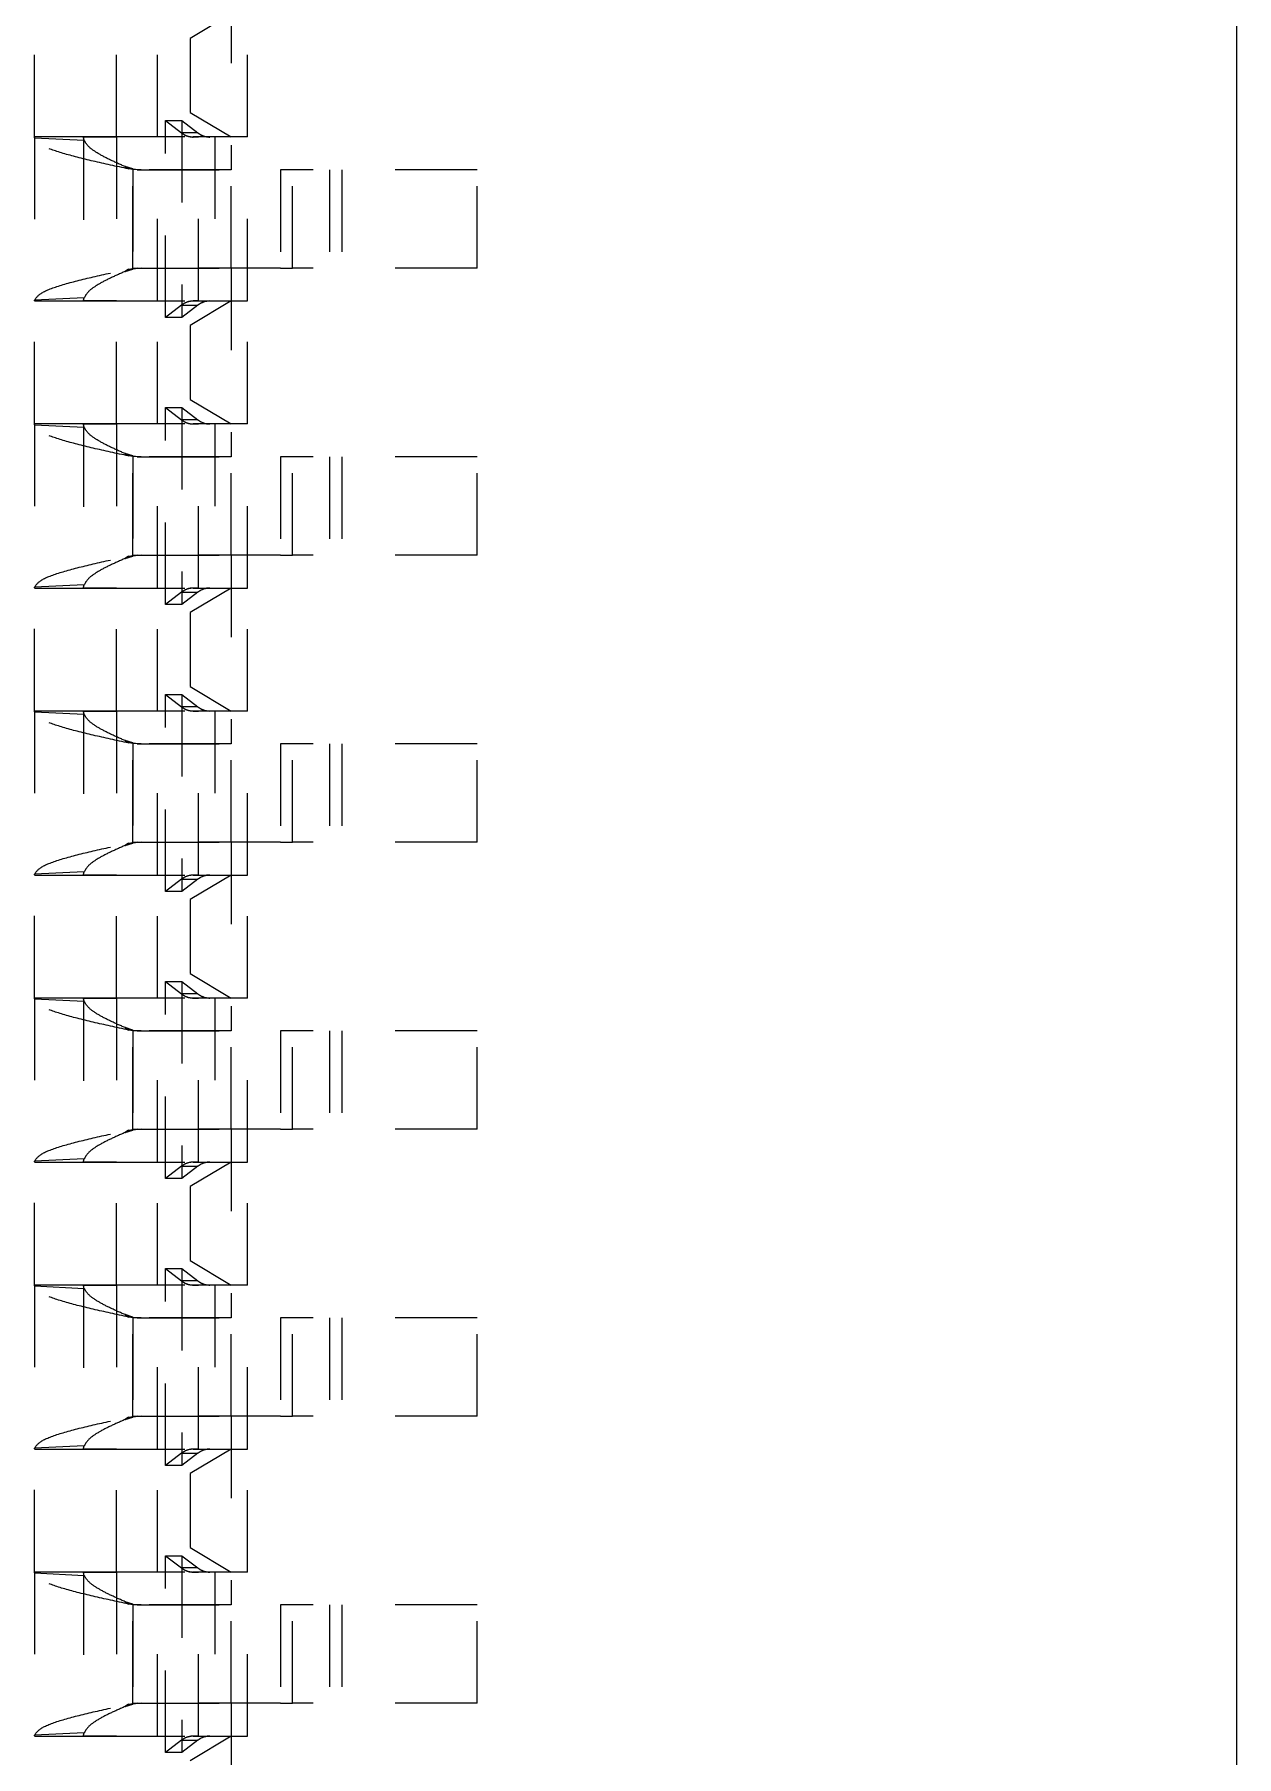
# Model space of a CAD drawing. Header units: millimetres. Extents: x 35 to 332, y 141 to 455.
# Drawn here: x 156.39 to 163.72, y 230.81 to 241.31 of the extents above; entities that cross this region are included whole.
import ezdxf

# ---------------------------------------------------------------- set-up
doc = ezdxf.new("R2010")
doc.units = ezdxf.units.MM
doc.linetypes.add('HIDDEN', pattern=[0.2, 0.1, -0.1])

# ---------------------------------------------------------------- blocks, each defined once
blk = doc.blocks.new('DFSADVS')
at = {"color": 0, "linetype": 'Continuous', "lineweight": 18}
blk.add_line((712.6954, -195.6033), (725.7954, -195.6033), dxfattribs=at)
at = {"color": 0, "linetype": 'HIDDEN', "lineweight": 18}
for p, q in [((720.3554, -196.5293), (720.2354, -196.5293)), ((720.2354, -196.5293), (720.2354, -196.7543)), ((720.3554, -196.5293), (720.3554, -196.7543)), ((720.5854, -196.5293), (720.5854, -196.7543)), ((720.7054, -196.5293), (720.5854, -196.5293)), ((720.7054, -196.5293), (720.7054, -196.7543)), ((720.9354, -196.5293), (720.9354, -196.7543)), ((721.0554, -196.5293), (720.9354, -196.5293)), ((721.0554, -196.5293), (721.0554, -196.7543)), ((721.4054, -196.5293), (721.2854, -196.5293)), ((721.2854, -196.5293), (721.2854, -196.7543)), ((721.4054, -196.5293), (721.4054, -196.7543)), ((721.6354, -196.5293), (721.6354, -196.7543)), ((721.7554, -196.5293), (721.6354, -196.5293)), ((721.7554, -196.5293), (721.7554, -196.7543)), ((722.1054, -196.5293), (721.9854, -196.5293)), ((721.9854, -196.5293), (721.9854, -196.7543)), ((722.1054, -196.5293), (722.1054, -196.7543)), ((720.2354, -196.6943), (720.3554, -196.6943)), ((720.5854, -196.6943), (720.7054, -196.6943)), ((720.9354, -196.6943), (721.0554, -196.6943)), ((721.2854, -196.6943), (721.4054, -196.6943)), ((721.6354, -196.6943), (721.7554, -196.6943)), ((721.9854, -196.6943), (722.1054, -196.6943)), ((720.2354, -196.7092), (720.3554, -196.7092)), ((720.5854, -196.7092), (720.7054, -196.7092)), ((720.9354, -196.7092), (721.0554, -196.7092)), ((721.2854, -196.7092), (721.4054, -196.7092)), ((721.6354, -196.7092), (721.7554, -196.7092)), ((721.9854, -196.7092), (722.1054, -196.7092)), ((720.3554, -196.7543), (720.2354, -196.7543)), ((720.2354, -196.7543), (720.2354, -196.7692)), ((720.2354, -196.7692), (720.3554, -196.7692)), ((720.2354, -196.944), (720.2354, -196.7692)), ((720.3554, -196.7692), (720.3554, -196.7543)), ((720.3554, -196.7692), (720.3554, -196.944)), ((720.7054, -196.7543), (720.5854, -196.7543)), ((720.5854, -196.7543), (720.5854, -196.7692)), ((720.5854, -196.7692), (720.7054, -196.7692)), ((720.5854, -196.944), (720.5854, -196.7692)), ((720.7054, -196.7692), (720.7054, -196.7543)), ((720.7054, -196.7692), (720.7054, -196.944)), ((721.0554, -196.7543), (720.9354, -196.7543)), ((720.9354, -196.7543), (720.9354, -196.7692)), ((720.9354, -196.7692), (721.0554, -196.7692)), ((720.9354, -196.944), (720.9354, -196.7692)), ((721.0554, -196.7692), (721.0554, -196.7543)), ((721.0554, -196.7692), (721.0554, -196.944)), ((721.4054, -196.7543), (721.2854, -196.7543)), ((721.2854, -196.7543), (721.2854, -196.7692)), ((721.2854, -196.7692), (721.4054, -196.7692)), ((721.2854, -196.944), (721.2854, -196.7692)), ((721.4054, -196.7692), (721.4054, -196.7543)), ((721.4054, -196.7692), (721.4054, -196.944)), ((721.7554, -196.7543), (721.6354, -196.7543)), ((721.6354, -196.7543), (721.6354, -196.7692)), ((721.6354, -196.7692), (721.7554, -196.7692)), ((721.6354, -196.944), (721.6354, -196.7692)), ((721.7554, -196.7692), (721.7554, -196.7543)), ((721.7554, -196.7692), (721.7554, -196.944)), ((722.1054, -196.7543), (721.9854, -196.7543)), ((721.9854, -196.7543), (721.9854, -196.7692)), ((721.9854, -196.7692), (722.1054, -196.7692)), ((721.9854, -196.944), (721.9854, -196.7692)), ((722.1054, -196.7692), (722.1054, -196.7543)), ((722.1054, -196.7692), (722.1054, -196.944)), ((720.1954, -196.8093), (720.0454, -196.8093)), ((720.3954, -196.8093), (720.1954, -196.8093)), ((720.1954, -196.8093), (720.1954, -196.8293)), ((720.3954, -196.8293), (720.3954, -196.8093)), ((720.5454, -196.8093), (720.3954, -196.8093)), ((720.7454, -196.8093), (720.5454, -196.8093)), ((720.5454, -196.8093), (720.5454, -196.8293)), ((720.7454, -196.8293), (720.7454, -196.8093)), ((720.8954, -196.8093), (720.7454, -196.8093)), ((721.0954, -196.8093), (720.8954, -196.8093)), ((720.8954, -196.8093), (720.8954, -196.8293)), ((721.0954, -196.8293), (721.0954, -196.8093)), ((721.2454, -196.8093), (721.0954, -196.8093)), ((721.4454, -196.8093), (721.2454, -196.8093)), ((721.2454, -196.8093), (721.2454, -196.8293)), ((721.4454, -196.8293), (721.4454, -196.8093)), ((721.5954, -196.8093), (721.4454, -196.8093)), ((721.7954, -196.8093), (721.5954, -196.8093)), ((721.5954, -196.8093), (721.5954, -196.8293)), ((721.7954, -196.8293), (721.7954, -196.8093)), ((721.9454, -196.8093), (721.7954, -196.8093)), ((722.1454, -196.8093), (721.9454, -196.8093)), ((721.9454, -196.8093), (721.9454, -196.8293)), ((722.1454, -196.8293), (722.1454, -196.8093)), ((722.2954, -196.8093), (722.1454, -196.8093)), ((720.0054, -196.8293), (720.2354, -196.8293)), ((720.0454, -196.8293), (720.0754, -196.8792)), ((720.1654, -196.8792), (720.1954, -196.8293)), ((720.1954, -196.8293), (720.1954, -196.8494)), ((720.2354, -196.8293), (720.2354, -196.944)), ((720.3554, -196.8293), (720.2354, -196.8293)), ((720.3554, -196.944), (720.3554, -196.8293)), ((720.3554, -196.8293), (720.5854, -196.8293)), ((720.3954, -196.8494), (720.3954, -196.8293)), ((720.3954, -196.8293), (720.4254, -196.8792)), ((720.5154, -196.8792), (720.5454, -196.8293)), ((720.5454, -196.8293), (720.5454, -196.8494)), ((720.5854, -196.8293), (720.5854, -196.944)), ((720.7054, -196.8293), (720.5854, -196.8293)), ((720.7054, -196.944), (720.7054, -196.8293)), ((720.7054, -196.8293), (720.9354, -196.8293)), ((720.7454, -196.8494), (720.7454, -196.8293)), ((720.7454, -196.8293), (720.7754, -196.8792)), ((720.8654, -196.8792), (720.8954, -196.8293)), ((720.8954, -196.8293), (720.8954, -196.8494)), ((720.9354, -196.8293), (720.9354, -196.944)), ((721.0554, -196.8293), (720.9354, -196.8293)), ((721.0554, -196.944), (721.0554, -196.8293)), ((721.0554, -196.8293), (721.2854, -196.8293)), ((721.0954, -196.8494), (721.0954, -196.8293)), ((721.0954, -196.8293), (721.1254, -196.8792)), ((721.2154, -196.8792), (721.2454, -196.8293)), ((721.2454, -196.8293), (721.2454, -196.8494)), ((721.2854, -196.8293), (721.2854, -196.944)), ((721.4054, -196.8293), (721.2854, -196.8293)), ((721.4054, -196.944), (721.4054, -196.8293)), ((721.4054, -196.8293), (721.6354, -196.8293)), ((721.4454, -196.8494), (721.4454, -196.8293)), ((721.4454, -196.8293), (721.4754, -196.8792)), ((721.5654, -196.8792), (721.5954, -196.8293)), ((721.5954, -196.8293), (721.5954, -196.8494)), ((721.6354, -196.8293), (721.6354, -196.944)), ((721.7554, -196.8293), (721.6354, -196.8293)), ((721.7554, -196.944), (721.7554, -196.8293)), ((721.7554, -196.8293), (721.9854, -196.8293)), ((721.7954, -196.8494), (721.7954, -196.8293)), ((721.7954, -196.8293), (721.8254, -196.8792)), ((721.9154, -196.8792), (721.9454, -196.8293)), ((721.9454, -196.8293), (721.9454, -196.8494)), ((721.9854, -196.8293), (721.9854, -196.944)), ((722.1054, -196.8293), (721.9854, -196.8293)), ((722.1054, -196.944), (722.1054, -196.8293)), ((722.1054, -196.8293), (722.3354, -196.8293)), ((722.1454, -196.8494), (722.1454, -196.8293)), ((722.1454, -196.8293), (722.1754, -196.8792)), ((720.1954, -196.8494), (720.3954, -196.8494)), ((720.1954, -196.8494), (720.1954, -196.8555)), ((720.3954, -196.8555), (720.3954, -196.8494)), ((720.5454, -196.8494), (720.7454, -196.8494)), ((720.5454, -196.8494), (720.5454, -196.8555)), ((720.7454, -196.8555), (720.7454, -196.8494)), ((720.8954, -196.8494), (721.0954, -196.8494)), ((720.8954, -196.8494), (720.8954, -196.8555)), ((721.0954, -196.8555), (721.0954, -196.8494)), ((721.2454, -196.8494), (721.4454, -196.8494)), ((721.2454, -196.8494), (721.2454, -196.8555)), ((721.4454, -196.8555), (721.4454, -196.8494)), ((721.5954, -196.8494), (721.7954, -196.8494)), ((721.5954, -196.8494), (721.5954, -196.8555)), ((721.7954, -196.8555), (721.7954, -196.8494)), ((721.9454, -196.8494), (722.1454, -196.8494)), ((721.9454, -196.8494), (721.9454, -196.8555)), ((722.1454, -196.8555), (722.1454, -196.8494)), ((720.1754, -196.8893), (720.1904, -196.8699)), ((720.1904, -196.8699), (720.1904, -196.8899)), ((720.1954, -196.8555), (720.1954, -196.8755)), ((720.3954, -196.8693), (720.1954, -196.8693)), ((720.3954, -196.8693), (720.1954, -196.8693)), ((720.1954, -196.8755), (720.1954, -196.8693)), ((720.3954, -196.8755), (720.3954, -196.8555)), ((720.3954, -196.8693), (720.3954, -196.8755)), ((720.4005, -196.8699), (720.4154, -196.8893)), ((720.4005, -196.8899), (720.4005, -196.8699)), ((720.5254, -196.8893), (720.5404, -196.8699)), ((720.5404, -196.8699), (720.5404, -196.8899)), ((720.5454, -196.8555), (720.5454, -196.8755)), ((720.7454, -196.8693), (720.5454, -196.8693)), ((720.7454, -196.8693), (720.5454, -196.8693)), ((720.5454, -196.8755), (720.5454, -196.8693)), ((720.7454, -196.8755), (720.7454, -196.8555)), ((720.7454, -196.8693), (720.7454, -196.8755)), ((720.7505, -196.8699), (720.7654, -196.8893)), ((720.7505, -196.8899), (720.7505, -196.8699)), ((720.8754, -196.8893), (720.8904, -196.8699)), ((720.8904, -196.8699), (720.8904, -196.8899)), ((720.8954, -196.8555), (720.8954, -196.8755)), ((721.0954, -196.8693), (720.8954, -196.8693)), ((721.0954, -196.8693), (720.8954, -196.8693)), ((720.8954, -196.8755), (720.8954, -196.8693)), ((721.0954, -196.8755), (721.0954, -196.8555)), ((721.0954, -196.8693), (721.0954, -196.8755)), ((721.1005, -196.8699), (721.1154, -196.8893)), ((721.1005, -196.8899), (721.1005, -196.8699)), ((721.2254, -196.8893), (721.2404, -196.8699)), ((721.2404, -196.8699), (721.2404, -196.8899)), ((721.2454, -196.8555), (721.2454, -196.8755)), ((721.4454, -196.8693), (721.2454, -196.8693)), ((721.4454, -196.8693), (721.2454, -196.8693)), ((721.2454, -196.8755), (721.2454, -196.8693)), ((721.4454, -196.8755), (721.4454, -196.8555)), ((721.4454, -196.8693), (721.4454, -196.8755)), ((721.4505, -196.8699), (721.4654, -196.8893)), ((721.4505, -196.8899), (721.4505, -196.8699)), ((721.5754, -196.8893), (721.5904, -196.8699)), ((721.5904, -196.8699), (721.5904, -196.8899)), ((721.5954, -196.8555), (721.5954, -196.8755)), ((721.7954, -196.8693), (721.5954, -196.8693)), ((721.7954, -196.8693), (721.5954, -196.8693)), ((721.5954, -196.8755), (721.5954, -196.8693)), ((721.7954, -196.8755), (721.7954, -196.8555)), ((721.7954, -196.8693), (721.7954, -196.8755)), ((721.8005, -196.8699), (721.8154, -196.8893)), ((721.8005, -196.8899), (721.8005, -196.8699)), ((721.9254, -196.8893), (721.9404, -196.8699)), ((721.9404, -196.8699), (721.9404, -196.8899)), ((721.9454, -196.8555), (721.9454, -196.8755)), ((722.1454, -196.8693), (721.9454, -196.8693)), ((722.1454, -196.8693), (721.9454, -196.8693)), ((721.9454, -196.8755), (721.9454, -196.8693)), ((722.1454, -196.8755), (722.1454, -196.8555)), ((722.1454, -196.8693), (722.1454, -196.8755)), ((722.1505, -196.8699), (722.1654, -196.8893)), ((722.1505, -196.8899), (722.1505, -196.8699)), ((720.0754, -196.8792), (720.1654, -196.8792)), ((720.1754, -196.9092), (720.1754, -196.8893)), ((720.1754, -196.8893), (720.4154, -196.8893)), ((720.1754, -196.9092), (720.1904, -196.8899)), ((720.1954, -196.8859), (720.1954, -196.9193)), ((720.3954, -196.9193), (720.3954, -196.8858)), ((720.4005, -196.8899), (720.4154, -196.9092)), ((720.4154, -196.8893), (720.4154, -196.9092)), ((720.4254, -196.8792), (720.5154, -196.8792)), ((720.5254, -196.8893), (720.7654, -196.8893)), ((720.5254, -196.9092), (720.5254, -196.8893)), ((720.5254, -196.9092), (720.5404, -196.8899)), ((720.5454, -196.8859), (720.5454, -196.9193)), ((720.7454, -196.9193), (720.7454, -196.8858)), ((720.7505, -196.8899), (720.7654, -196.9092)), ((720.7654, -196.8893), (720.7654, -196.9092)), ((720.7754, -196.8792), (720.8654, -196.8792)), ((720.8754, -196.8893), (721.1154, -196.8893)), ((720.8754, -196.9092), (720.8754, -196.8893)), ((720.8754, -196.9092), (720.8904, -196.8899)), ((720.8954, -196.8859), (720.8954, -196.9193)), ((721.0954, -196.9193), (721.0954, -196.8858)), ((721.1005, -196.8899), (721.1154, -196.9092)), ((721.1154, -196.8893), (721.1154, -196.9092)), ((721.1254, -196.8792), (721.2154, -196.8792)), ((721.2254, -196.8893), (721.4654, -196.8893)), ((721.2254, -196.9092), (721.2254, -196.8893)), ((721.2254, -196.9092), (721.2404, -196.8899)), ((721.2454, -196.8859), (721.2454, -196.9193)), ((721.4454, -196.9193), (721.4454, -196.8858)), ((721.4505, -196.8899), (721.4654, -196.9092)), ((721.4654, -196.8893), (721.4654, -196.9092)), ((721.4754, -196.8792), (721.5654, -196.8792)), ((721.5754, -196.8893), (721.8154, -196.8893)), ((721.5754, -196.9092), (721.5754, -196.8893)), ((721.5754, -196.9092), (721.5904, -196.8899)), ((721.5954, -196.8859), (721.5954, -196.9193)), ((721.7954, -196.9193), (721.7954, -196.8858)), ((721.8005, -196.8899), (721.8154, -196.9092)), ((721.8154, -196.8893), (721.8154, -196.9092)), ((721.8254, -196.8792), (721.9154, -196.8792)), ((721.9254, -196.9092), (721.9254, -196.8893)), ((721.9254, -196.8893), (722.1654, -196.8893)), ((721.9254, -196.9092), (721.9404, -196.8899)), ((721.9454, -196.8859), (721.9454, -196.9193)), ((722.1454, -196.9193), (722.1454, -196.8858)), ((722.1505, -196.8899), (722.1654, -196.9092)), ((722.1654, -196.8893), (722.1654, -196.9092)), ((720.4154, -196.9092), (720.1754, -196.9092)), ((720.7654, -196.9092), (720.5254, -196.9092)), ((721.1154, -196.9092), (720.8754, -196.9092)), ((721.4654, -196.9092), (721.2254, -196.9092)), ((721.8154, -196.9092), (721.5754, -196.9092)), ((722.1654, -196.9092), (721.9254, -196.9092)), ((720.1954, -196.9193), (720.0454, -196.9193)), ((720.3954, -196.9193), (720.1954, -196.9193)), ((720.1954, -196.9193), (720.1954, -196.9693)), ((720.3954, -196.9693), (720.3954, -196.9193)), ((720.5454, -196.9193), (720.3954, -196.9193)), ((720.7454, -196.9193), (720.5454, -196.9193)), ((720.5454, -196.9193), (720.5454, -196.9693)), ((720.7454, -196.9693), (720.7454, -196.9193)), ((720.8954, -196.9193), (720.7454, -196.9193)), ((721.0954, -196.9193), (720.8954, -196.9193)), ((720.8954, -196.9193), (720.8954, -196.9693)), ((721.0954, -196.9693), (721.0954, -196.9193)), ((721.2454, -196.9193), (721.0954, -196.9193)), ((721.4454, -196.9193), (721.2454, -196.9193)), ((721.2454, -196.9193), (721.2454, -196.9693)), ((721.4454, -196.9693), (721.4454, -196.9193)), ((721.5954, -196.9193), (721.4454, -196.9193)), ((721.7954, -196.9193), (721.5954, -196.9193)), ((721.5954, -196.9193), (721.5954, -196.9693)), ((721.7954, -196.9693), (721.7954, -196.9193)), ((721.9454, -196.9193), (721.7954, -196.9193)), ((722.1454, -196.9193), (721.9454, -196.9193)), ((721.9454, -196.9193), (721.9454, -196.9693)), ((722.1454, -196.9693), (722.1454, -196.9193)), ((722.2954, -196.9193), (722.1454, -196.9193)), ((720.2344, -196.9493), (720.2315, -196.9586)), ((720.2315, -196.9586), (720.2344, -196.9493)), ((720.2315, -196.9586), (720.2344, -196.9544)), ((720.2344, -196.9544), (720.2315, -196.9586)), ((720.2344, -196.9493), (720.2354, -196.9389)), ((720.2344, -196.9493), (720.2354, -196.9389)), ((720.2352, -196.9492), (720.2344, -196.9544)), ((720.3565, -196.9493), (720.2344, -196.9493)), ((720.2352, -196.9493), (720.2344, -196.9544)), ((720.2354, -196.944), (720.2352, -196.9492)), ((720.2354, -196.944), (720.2352, -196.9493)), ((720.2352, -196.9493), (720.3557, -196.9493)), ((720.2354, -196.9389), (720.2354, -196.944)), ((720.2354, -196.9389), (720.2354, -196.944)), ((720.3554, -196.9493), (720.2354, -196.9493)), ((720.3554, -196.9389), (720.3565, -196.9493)), ((720.3554, -196.944), (720.3554, -196.9389)), ((720.3554, -196.9389), (720.3565, -196.9493)), ((720.3554, -196.944), (720.3554, -196.9389)), ((720.3554, -196.944), (720.3557, -196.9492)), ((720.3557, -196.9493), (720.3554, -196.944)), ((720.3565, -196.9544), (720.3557, -196.9492)), ((720.3565, -196.9544), (720.3557, -196.9493)), ((720.3594, -196.9586), (720.3565, -196.9493)), ((720.3565, -196.9493), (720.3594, -196.9586)), ((720.3565, -196.9544), (720.3594, -196.9586)), ((720.3594, -196.9586), (720.3565, -196.9544)), ((720.5844, -196.9493), (720.5815, -196.9586)), ((720.5815, -196.9586), (720.5844, -196.9493)), ((720.5815, -196.9586), (720.5844, -196.9544)), ((720.5844, -196.9544), (720.5815, -196.9586)), ((720.5844, -196.9493), (720.5854, -196.9389)), ((720.5844, -196.9493), (720.5854, -196.9389)), ((720.5852, -196.9492), (720.5844, -196.9544)), ((720.7065, -196.9493), (720.5844, -196.9493)), ((720.5852, -196.9493), (720.5844, -196.9544)), ((720.5854, -196.944), (720.5852, -196.9492)), ((720.5854, -196.944), (720.5852, -196.9493)), ((720.5852, -196.9493), (720.7057, -196.9493)), ((720.5854, -196.9389), (720.5854, -196.944)), ((720.5854, -196.9389), (720.5854, -196.944)), ((720.7054, -196.9493), (720.5854, -196.9493)), ((720.7054, -196.9389), (720.7065, -196.9493)), ((720.7054, -196.944), (720.7054, -196.9389)), ((720.7054, -196.9389), (720.7065, -196.9493)), ((720.7054, -196.944), (720.7054, -196.9389)), ((720.7054, -196.944), (720.7057, -196.9492)), ((720.7057, -196.9493), (720.7054, -196.944)), ((720.7065, -196.9544), (720.7057, -196.9492)), ((720.7065, -196.9544), (720.7057, -196.9493)), ((720.7094, -196.9586), (720.7065, -196.9493)), ((720.7065, -196.9493), (720.7094, -196.9586)), ((720.7065, -196.9544), (720.7094, -196.9586)), ((720.7094, -196.9586), (720.7065, -196.9544)), ((720.9344, -196.9493), (720.9315, -196.9586)), ((720.9315, -196.9586), (720.9344, -196.9493)), ((720.9315, -196.9586), (720.9344, -196.9544)), ((720.9344, -196.9544), (720.9315, -196.9586)), ((720.9344, -196.9493), (720.9354, -196.9389)), ((720.9344, -196.9493), (720.9354, -196.9389)), ((720.9352, -196.9492), (720.9344, -196.9544)), ((721.0565, -196.9493), (720.9344, -196.9493)), ((720.9352, -196.9493), (720.9344, -196.9544)), ((720.9354, -196.944), (720.9352, -196.9492)), ((720.9354, -196.944), (720.9352, -196.9493)), ((720.9352, -196.9493), (721.0557, -196.9493)), ((720.9354, -196.9389), (720.9354, -196.944)), ((720.9354, -196.9389), (720.9354, -196.944)), ((721.0554, -196.9493), (720.9354, -196.9493)), ((721.0554, -196.9389), (721.0565, -196.9493)), ((721.0554, -196.944), (721.0554, -196.9389)), ((721.0554, -196.9389), (721.0565, -196.9493)), ((721.0554, -196.944), (721.0554, -196.9389)), ((721.0554, -196.944), (721.0557, -196.9492)), ((721.0557, -196.9493), (721.0554, -196.944)), ((721.0565, -196.9544), (721.0557, -196.9492)), ((721.0565, -196.9544), (721.0557, -196.9493)), ((721.0594, -196.9586), (721.0565, -196.9493)), ((721.0565, -196.9493), (721.0594, -196.9586)), ((721.0565, -196.9544), (721.0594, -196.9586)), ((721.0594, -196.9586), (721.0565, -196.9544)), ((721.2844, -196.9493), (721.2815, -196.9586)), ((721.2815, -196.9586), (721.2844, -196.9493)), ((721.2815, -196.9586), (721.2844, -196.9544)), ((721.2844, -196.9544), (721.2815, -196.9586)), ((721.2844, -196.9493), (721.2854, -196.9389)), ((721.2844, -196.9493), (721.2854, -196.9389)), ((721.2852, -196.9492), (721.2844, -196.9544)), ((721.4065, -196.9493), (721.2844, -196.9493)), ((721.2852, -196.9493), (721.2844, -196.9544)), ((721.2854, -196.944), (721.2852, -196.9492)), ((721.2854, -196.944), (721.2852, -196.9493)), ((721.2852, -196.9493), (721.4057, -196.9493)), ((721.2854, -196.9389), (721.2854, -196.944)), ((721.2854, -196.9389), (721.2854, -196.944)), ((721.4054, -196.9493), (721.2854, -196.9493)), ((721.4054, -196.9389), (721.4065, -196.9493)), ((721.4054, -196.944), (721.4054, -196.9389)), ((721.4054, -196.9389), (721.4065, -196.9493)), ((721.4054, -196.944), (721.4054, -196.9389)), ((721.4054, -196.944), (721.4057, -196.9492)), ((721.4057, -196.9493), (721.4054, -196.944)), ((721.4065, -196.9544), (721.4057, -196.9492)), ((721.4065, -196.9544), (721.4057, -196.9493)), ((721.4094, -196.9586), (721.4065, -196.9493)), ((721.4065, -196.9493), (721.4094, -196.9586)), ((721.4065, -196.9544), (721.4094, -196.9586)), ((721.4094, -196.9586), (721.4065, -196.9544)), ((721.6344, -196.9493), (721.6315, -196.9586)), ((721.6315, -196.9586), (721.6344, -196.9493)), ((721.6315, -196.9586), (721.6344, -196.9544)), ((721.6344, -196.9544), (721.6315, -196.9586)), ((721.6344, -196.9493), (721.6354, -196.9389)), ((721.6344, -196.9493), (721.6354, -196.9389)), ((721.6352, -196.9492), (721.6344, -196.9544)), ((721.7565, -196.9493), (721.6344, -196.9493)), ((721.6352, -196.9493), (721.6344, -196.9544)), ((721.6354, -196.944), (721.6352, -196.9492)), ((721.6354, -196.944), (721.6352, -196.9493)), ((721.6352, -196.9493), (721.7557, -196.9493)), ((721.6354, -196.9389), (721.6354, -196.944)), ((721.6354, -196.9389), (721.6354, -196.944)), ((721.7554, -196.9493), (721.6354, -196.9493)), ((721.7554, -196.9389), (721.7565, -196.9493)), ((721.7554, -196.944), (721.7554, -196.9389)), ((721.7554, -196.9389), (721.7565, -196.9493)), ((721.7554, -196.944), (721.7554, -196.9389)), ((721.7554, -196.944), (721.7557, -196.9492)), ((721.7557, -196.9493), (721.7554, -196.944)), ((721.7565, -196.9544), (721.7557, -196.9492)), ((721.7565, -196.9544), (721.7557, -196.9493)), ((721.7594, -196.9586), (721.7565, -196.9493)), ((721.7565, -196.9493), (721.7594, -196.9586)), ((721.7565, -196.9544), (721.7594, -196.9586)), ((721.7594, -196.9586), (721.7565, -196.9544)), ((721.9844, -196.9493), (721.9815, -196.9586)), ((721.9815, -196.9586), (721.9844, -196.9493)), ((721.9815, -196.9586), (721.9844, -196.9544)), ((721.9844, -196.9544), (721.9815, -196.9586)), ((721.9844, -196.9493), (721.9854, -196.9389)), ((721.9844, -196.9493), (721.9854, -196.9389)), ((721.9852, -196.9492), (721.9844, -196.9544)), ((722.1065, -196.9493), (721.9844, -196.9493)), ((721.9852, -196.9493), (721.9844, -196.9544)), ((721.9854, -196.944), (721.9852, -196.9492)), ((721.9854, -196.944), (721.9852, -196.9493)), ((721.9852, -196.9493), (722.1057, -196.9493)), ((721.9854, -196.9389), (721.9854, -196.944)), ((721.9854, -196.9389), (721.9854, -196.944)), ((722.1054, -196.9493), (721.9854, -196.9493)), ((722.1054, -196.9389), (722.1065, -196.9493)), ((722.1054, -196.944), (722.1054, -196.9389)), ((722.1054, -196.9389), (722.1065, -196.9493)), ((722.1054, -196.944), (722.1054, -196.9389)), ((722.1054, -196.944), (722.1057, -196.9492)), ((722.1057, -196.9493), (722.1054, -196.944)), ((722.1065, -196.9544), (722.1057, -196.9492)), ((722.1065, -196.9544), (722.1057, -196.9493)), ((722.1094, -196.9586), (722.1065, -196.9493)), ((722.1065, -196.9493), (722.1094, -196.9586)), ((722.1065, -196.9544), (722.1094, -196.9586)), ((722.1094, -196.9586), (722.1065, -196.9544)), ((720.1954, -196.9693), (720.0454, -196.9693)), ((720.1954, -196.9693), (720.3954, -196.9693)), ((720.1954, -196.9693), (720.1954, -197.0093)), ((720.3954, -197.0093), (720.3954, -196.9693)), ((720.5454, -196.9693), (720.3954, -196.9693)), ((720.5454, -196.9693), (720.7454, -196.9693)), ((720.5454, -196.9693), (720.5454, -197.0093)), ((720.7454, -197.0093), (720.7454, -196.9693)), ((720.8954, -196.9693), (720.7454, -196.9693)), ((720.8954, -196.9693), (721.0954, -196.9693)), ((720.8954, -196.9693), (720.8954, -197.0093)), ((721.0954, -197.0093), (721.0954, -196.9693)), ((721.2454, -196.9693), (721.0954, -196.9693)), ((721.2454, -196.9693), (721.4454, -196.9693)), ((721.2454, -196.9693), (721.2454, -197.0093)), ((721.4454, -197.0093), (721.4454, -196.9693)), ((721.5954, -196.9693), (721.4454, -196.9693)), ((721.5954, -196.9693), (721.7954, -196.9693)), ((721.5954, -196.9693), (721.5954, -197.0093)), ((721.7954, -197.0093), (721.7954, -196.9693)), ((721.9454, -196.9693), (721.7954, -196.9693)), ((721.9454, -196.9693), (722.1454, -196.9693)), ((721.9454, -196.9693), (721.9454, -197.0093)), ((722.1454, -197.0093), (722.1454, -196.9693)), ((722.2954, -196.9693), (722.1454, -196.9693)), ((720.1954, -197.0093), (720.1954, -197.0693)), ((720.1965, -197.0093), (720.1954, -197.0093)), ((720.1954, -197.0093), (720.1954, -197.0693)), ((720.1965, -197.0691), (720.1994, -197.0085)), ((720.1994, -197.0085), (720.1965, -197.0093)), ((720.1994, -197.0085), (720.1965, -197.0093)), ((720.1965, -197.0691), (720.1994, -197.0085)), ((720.1965, -197.0093), (720.3944, -197.0093)), ((720.3915, -197.0085), (720.3944, -197.0691)), ((720.3944, -197.0093), (720.3915, -197.0085)), ((720.3944, -197.0093), (720.3915, -197.0085)), ((720.3915, -197.0085), (720.3944, -197.0691)), ((720.3954, -197.0093), (720.3944, -197.0093)), ((720.3954, -197.0693), (720.3954, -197.0093)), ((720.3954, -197.0693), (720.3954, -197.0093)), ((720.5454, -197.0093), (720.5454, -197.0693)), ((720.5465, -197.0093), (720.5454, -197.0093)), ((720.5454, -197.0093), (720.5454, -197.0693)), ((720.5465, -197.0691), (720.5494, -197.0085)), ((720.5494, -197.0085), (720.5465, -197.0093)), ((720.5494, -197.0085), (720.5465, -197.0093)), ((720.5465, -197.0691), (720.5494, -197.0085)), ((720.5465, -197.0093), (720.7444, -197.0093)), ((720.7415, -197.0085), (720.7444, -197.0691)), ((720.7444, -197.0093), (720.7415, -197.0085)), ((720.7444, -197.0093), (720.7415, -197.0085)), ((720.7415, -197.0085), (720.7444, -197.0691)), ((720.7454, -197.0093), (720.7444, -197.0093)), ((720.7454, -197.0693), (720.7454, -197.0093)), ((720.7454, -197.0693), (720.7454, -197.0093)), ((720.8954, -197.0093), (720.8954, -197.0693)), ((720.8965, -197.0093), (720.8954, -197.0093)), ((720.8954, -197.0093), (720.8954, -197.0693)), ((720.8965, -197.0691), (720.8994, -197.0085)), ((720.8994, -197.0085), (720.8965, -197.0093)), ((720.8994, -197.0085), (720.8965, -197.0093)), ((720.8965, -197.0691), (720.8994, -197.0085)), ((720.8965, -197.0093), (721.0944, -197.0093)), ((721.0915, -197.0085), (721.0944, -197.0691)), ((721.0944, -197.0093), (721.0915, -197.0085)), ((721.0944, -197.0093), (721.0915, -197.0085)), ((721.0915, -197.0085), (721.0944, -197.0691)), ((721.0954, -197.0093), (721.0944, -197.0093)), ((721.0954, -197.0693), (721.0954, -197.0093)), ((721.0954, -197.0693), (721.0954, -197.0093)), ((721.2454, -197.0093), (721.2454, -197.0693)), ((721.2465, -197.0093), (721.2454, -197.0093)), ((721.2454, -197.0093), (721.2454, -197.0693)), ((721.2465, -197.0691), (721.2494, -197.0085)), ((721.2494, -197.0085), (721.2465, -197.0093)), ((721.2494, -197.0085), (721.2465, -197.0093)), ((721.2465, -197.0691), (721.2494, -197.0085)), ((721.2465, -197.0093), (721.4444, -197.0093)), ((721.4415, -197.0085), (721.4444, -197.0691)), ((721.4444, -197.0093), (721.4415, -197.0085)), ((721.4444, -197.0093), (721.4415, -197.0085)), ((721.4415, -197.0085), (721.4444, -197.0691)), ((721.4454, -197.0093), (721.4444, -197.0093)), ((721.4454, -197.0693), (721.4454, -197.0093)), ((721.4454, -197.0693), (721.4454, -197.0093)), ((721.5954, -197.0093), (721.5954, -197.0693)), ((721.5965, -197.0093), (721.5954, -197.0093)), ((721.5954, -197.0093), (721.5954, -197.0693)), ((721.5965, -197.0691), (721.5994, -197.0085)), ((721.5994, -197.0085), (721.5965, -197.0093)), ((721.5965, -197.0691), (721.5994, -197.0085)), ((721.5994, -197.0085), (721.5965, -197.0093)), ((721.5965, -197.0093), (721.7944, -197.0093)), ((721.7915, -197.0085), (721.7944, -197.0691)), ((721.7944, -197.0093), (721.7915, -197.0085)), ((721.7944, -197.0093), (721.7915, -197.0085)), ((721.7915, -197.0085), (721.7944, -197.0691)), ((721.7954, -197.0093), (721.7944, -197.0093)), ((721.7954, -197.0693), (721.7954, -197.0093)), ((721.7954, -197.0693), (721.7954, -197.0093)), ((721.9454, -197.0093), (721.9454, -197.0693)), ((721.9465, -197.0093), (721.9454, -197.0093)), ((721.9454, -197.0093), (721.9454, -197.0693)), ((721.9465, -197.0691), (721.9494, -197.0085)), ((721.9494, -197.0085), (721.9465, -197.0093)), ((721.9494, -197.0085), (721.9465, -197.0093)), ((721.9465, -197.0691), (721.9494, -197.0085)), ((721.9465, -197.0093), (722.1444, -197.0093)), ((722.1415, -197.0085), (722.1444, -197.0691)), ((722.1444, -197.0093), (722.1415, -197.0085)), ((722.1444, -197.0093), (722.1415, -197.0085)), ((722.1415, -197.0085), (722.1444, -197.0691)), ((722.1454, -197.0093), (722.1444, -197.0093)), ((722.1454, -197.0693), (722.1454, -197.0093)), ((722.1454, -197.0693), (722.1454, -197.0093)), ((720.1951, -197.0693), (720.0458, -197.0693)), ((720.1965, -197.0691), (720.1957, -197.0693)), ((720.1965, -197.0691), (720.1957, -197.0693)), ((720.1957, -197.0693), (720.3952, -197.0693)), ((720.3944, -197.0691), (720.3952, -197.0693)), ((720.3952, -197.0693), (720.3944, -197.0691)), ((720.5451, -197.0693), (720.3958, -197.0693)), ((720.5465, -197.0691), (720.5457, -197.0693)), ((720.5465, -197.0691), (720.5457, -197.0693)), ((720.5457, -197.0693), (720.7452, -197.0693)), ((720.7444, -197.0691), (720.7452, -197.0693)), ((720.7452, -197.0693), (720.7444, -197.0691)), ((720.8951, -197.0693), (720.7458, -197.0693)), ((720.8965, -197.0691), (720.8957, -197.0693)), ((720.8965, -197.0691), (720.8957, -197.0693)), ((720.8957, -197.0693), (721.0952, -197.0693)), ((721.0944, -197.0691), (721.0952, -197.0693)), ((721.0952, -197.0693), (721.0944, -197.0691)), ((721.2451, -197.0693), (721.0958, -197.0693)), ((721.2465, -197.0691), (721.2457, -197.0693)), ((721.2465, -197.0691), (721.2457, -197.0693)), ((721.2457, -197.0693), (721.4452, -197.0693)), ((721.4444, -197.0691), (721.4452, -197.0693)), ((721.4452, -197.0693), (721.4444, -197.0691)), ((721.5951, -197.0693), (721.4458, -197.0693)), ((721.5965, -197.0691), (721.5957, -197.0693)), ((721.5965, -197.0691), (721.5957, -197.0693)), ((721.5957, -197.0693), (721.7952, -197.0693)), ((721.7944, -197.0691), (721.7952, -197.0693)), ((721.7952, -197.0693), (721.7944, -197.0691)), ((721.9451, -197.0693), (721.7958, -197.0693)), ((721.9465, -197.0691), (721.9457, -197.0693)), ((721.9465, -197.0691), (721.9457, -197.0693)), ((721.9457, -197.0693), (722.1452, -197.0693)), ((722.1444, -197.0691), (722.1452, -197.0693)), ((722.1452, -197.0693), (722.1444, -197.0691)), ((722.2951, -197.0693), (722.1458, -197.0693))]:
    blk.add_line(p, q, dxfattribs=at)
for centre, radius, start, end in [((720.1718, -196.8553), 0.0237, 321.7903, 359.5678), ((720.419, -196.8553), 0.0236, 180.3917, 218.2503), ((720.5218, -196.8553), 0.0236, 321.7497, 359.6083), ((720.7691, -196.8553), 0.0237, 180.4322, 218.2097), ((720.8718, -196.8553), 0.0236, 321.7484, 359.5833), ((721.119, -196.8553), 0.0236, 180.3917, 218.2503), ((721.2218, -196.8553), 0.0236, 321.7668, 359.5913), ((721.4691, -196.8553), 0.0236, 180.4087, 218.2332), ((721.5718, -196.8553), 0.0236, 321.7497, 359.6083), ((721.8191, -196.8553), 0.0236, 180.4167, 218.2516), ((721.9218, -196.8553), 0.0237, 321.7903, 359.5678), ((722.169, -196.8553), 0.0236, 180.3917, 218.2503), ((720.1718, -196.8753), 0.0237, 321.7943, 359.5638), ((720.4191, -196.8753), 0.0236, 180.3956, 218.2463), ((720.5218, -196.8753), 0.0236, 321.7537, 359.6044), ((720.7691, -196.8753), 0.0237, 180.4362, 218.2057), ((720.8718, -196.8753), 0.0236, 321.7524, 359.5793), ((721.1191, -196.8753), 0.0236, 180.3956, 218.2463), ((721.2218, -196.8753), 0.0236, 321.7708, 359.5873), ((721.4691, -196.8753), 0.0236, 180.4127, 218.2292), ((721.5718, -196.8753), 0.0236, 321.7537, 359.6044), ((721.8191, -196.8753), 0.0236, 180.4207, 218.2476), ((721.9218, -196.8753), 0.0237, 321.7943, 359.5638), ((722.1691, -196.8753), 0.0236, 180.3956, 218.2463)]:
    blk.add_arc(centre, radius, start, end, dxfattribs=at)
for points, knots in [([(720.1904, -196.8699), (720.1918, -196.8677), (720.1948, -196.8632), (720.1952, -196.858), (720.1954, -196.8555)], [0, 0, 0, 0, 0.499962, 1, 1, 1, 1]), ([(720.3954, -196.8555), (720.3957, -196.858), (720.3961, -196.8632), (720.399, -196.8677), (720.4005, -196.8699)], [0, 0, 0, 0, 0.499977, 1, 1, 1, 1]), ([(720.5404, -196.8699), (720.5418, -196.8677), (720.5448, -196.8632), (720.5452, -196.858), (720.5454, -196.8555)], [0, 0, 0, 0, 0.500023, 1, 1, 1, 1]), ([(720.7454, -196.8555), (720.7457, -196.858), (720.7461, -196.8632), (720.7491, -196.8677), (720.7505, -196.8699)], [0, 0, 0, 0, 0.500038, 1, 1, 1, 1]), ([(720.8904, -196.8699), (720.8918, -196.8677), (720.8948, -196.8632), (720.8952, -196.858), (720.8954, -196.8555)], [0, 0, 0, 0, 0.500008, 1, 1, 1, 1]), ([(721.0954, -196.8555), (721.0957, -196.858), (721.0961, -196.8632), (721.0991, -196.8677), (721.1005, -196.8699)], [0, 0, 0, 0, 0.499977, 1, 1, 1, 1]), ([(721.2404, -196.8699), (721.2418, -196.8677), (721.2448, -196.8632), (721.2452, -196.858), (721.2454, -196.8555)], [0, 0, 0, 0, 0.499962, 1, 1, 1, 1]), ([(721.4454, -196.8555), (721.4457, -196.858), (721.4461, -196.8632), (721.4491, -196.8677), (721.4505, -196.8699)], [0, 0, 0, 0, 0.500038, 1, 1, 1, 1]), ([(721.5904, -196.8699), (721.5918, -196.8677), (721.5948, -196.8632), (721.5952, -196.858), (721.5954, -196.8555)], [0, 0, 0, 0, 0.500023, 1, 1, 1, 1]), ([(721.7954, -196.8555), (721.7957, -196.858), (721.7961, -196.8632), (721.7991, -196.8677), (721.8005, -196.8699)], [0, 0, 0, 0, 0.499992, 1, 1, 1, 1]), ([(721.9404, -196.8699), (721.9418, -196.8677), (721.9448, -196.8632), (721.9452, -196.858), (721.9454, -196.8555)], [0, 0, 0, 0, 0.499962, 1, 1, 1, 1]), ([(722.1454, -196.8555), (722.1457, -196.858), (722.1461, -196.8632), (722.149, -196.8677), (722.1505, -196.8699)], [0, 0, 0, 0, 0.499977, 1, 1, 1, 1]), ([(720.1904, -196.8899), (720.1918, -196.8877), (720.1948, -196.8832), (720.1952, -196.878), (720.1954, -196.8755)], [0, 0, 0, 0, 0.499962, 1, 1, 1, 1]), ([(720.1954, -196.8948), (720.1954, -196.8965), (720.1954, -196.9035), (720.1954, -196.9125), (720.1954, -196.9193)], [0, 0, 0, 0, 0.247592, 1, 1, 1, 1]), ([(720.3954, -196.8755), (720.3957, -196.878), (720.3961, -196.8832), (720.399, -196.8877), (720.4005, -196.8899)], [0, 0, 0, 0, 0.499977, 1, 1, 1, 1]), ([(720.3954, -196.9193), (720.3954, -196.9125), (720.3954, -196.9035), (720.3954, -196.8965), (720.3954, -196.8948)], [0, 0, 0, 0, 0.7521235, 1, 1, 1, 1]), ([(720.5404, -196.8899), (720.5418, -196.8877), (720.5448, -196.8832), (720.5452, -196.878), (720.5454, -196.8755)], [0, 0, 0, 0, 0.500023, 1, 1, 1, 1]), ([(720.7454, -196.8755), (720.7457, -196.878), (720.7461, -196.8832), (720.7491, -196.8877), (720.7505, -196.8899)], [0, 0, 0, 0, 0.500038, 1, 1, 1, 1]), ([(720.7454, -196.9193), (720.7454, -196.9125), (720.7454, -196.9035), (720.7454, -196.8965), (720.7454, -196.8948)], [0, 0, 0, 0, 0.7521235, 1, 1, 1, 1]), ([(720.8904, -196.8899), (720.8918, -196.8877), (720.8948, -196.8832), (720.8952, -196.878), (720.8954, -196.8755)], [0, 0, 0, 0, 0.500008, 1, 1, 1, 1]), ([(720.8954, -196.8948), (720.8954, -196.8965), (720.8954, -196.9035), (720.8954, -196.9125), (720.8954, -196.9193)], [0, 0, 0, 0, 0.247592, 1, 1, 1, 1]), ([(721.0954, -196.8755), (721.0957, -196.878), (721.0961, -196.8832), (721.0991, -196.8877), (721.1005, -196.8899)], [0, 0, 0, 0, 0.499977, 1, 1, 1, 1]), ([(721.0954, -196.9193), (721.0954, -196.9125), (721.0954, -196.9035), (721.0954, -196.8965), (721.0954, -196.8948)], [0, 0, 0, 0, 0.7521235, 1, 1, 1, 1]), ([(721.2404, -196.8899), (721.2418, -196.8877), (721.2448, -196.8832), (721.2452, -196.878), (721.2454, -196.8755)], [0, 0, 0, 0, 0.499962, 1, 1, 1, 1]), ([(721.4454, -196.8755), (721.4457, -196.878), (721.4461, -196.8832), (721.4491, -196.8877), (721.4505, -196.8899)], [0, 0, 0, 0, 0.500038, 1, 1, 1, 1]), ([(721.4454, -196.9193), (721.4454, -196.9125), (721.4454, -196.9035), (721.4454, -196.8965), (721.4454, -196.8948)], [0, 0, 0, 0, 0.7521235, 1, 1, 1, 1]), ([(721.5904, -196.8899), (721.5918, -196.8877), (721.5948, -196.8832), (721.5952, -196.878), (721.5954, -196.8755)], [0, 0, 0, 0, 0.500023, 1, 1, 1, 1]), ([(721.7954, -196.8755), (721.7957, -196.878), (721.7961, -196.8832), (721.7991, -196.8877), (721.8005, -196.8899)], [0, 0, 0, 0, 0.499992, 1, 1, 1, 1]), ([(721.7954, -196.9193), (721.7954, -196.9125), (721.7954, -196.9035), (721.7954, -196.8965), (721.7954, -196.8948)], [0, 0, 0, 0, 0.7521235, 1, 1, 1, 1]), ([(721.9404, -196.8899), (721.9418, -196.8877), (721.9448, -196.8832), (721.9452, -196.878), (721.9454, -196.8755)], [0, 0, 0, 0, 0.499962, 1, 1, 1, 1]), ([(722.1454, -196.8755), (722.1457, -196.878), (722.1461, -196.8832), (722.149, -196.8877), (722.1505, -196.8899)], [0, 0, 0, 0, 0.499977, 1, 1, 1, 1]), ([(722.1454, -196.9193), (722.1454, -196.9125), (722.1454, -196.9035), (722.1454, -196.8965), (722.1454, -196.8948)], [0, 0, 0, 0, 0.7521235, 1, 1, 1, 1]), ([(720.5454, -196.8981), (720.5454, -196.8988), (720.5454, -196.9048), (720.5454, -196.9124), (720.5454, -196.9193)], [0, 0, 0, 0, 0.108338, 1, 1, 1, 1]), ([(721.2454, -196.8981), (721.2454, -196.8988), (721.2454, -196.9048), (721.2454, -196.9124), (721.2454, -196.9193)], [0, 0, 0, 0, 0.108338, 1, 1, 1, 1]), ([(721.5954, -196.8981), (721.5954, -196.8988), (721.5954, -196.9048), (721.5954, -196.9124), (721.5954, -196.9193)], [0, 0, 0, 0, 0.108338, 1, 1, 1, 1]), ([(721.9454, -196.8981), (721.9454, -196.8988), (721.9454, -196.9048), (721.9454, -196.9124), (721.9454, -196.9193)], [0, 0, 0, 0, 0.108338, 1, 1, 1, 1]), ([(720.2344, -196.9544), (720.2312, -196.9692), (720.2249, -196.9987), (720.2154, -197.0359), (720.206, -197.0624), (720.1997, -197.0669), (720.1965, -197.0691)], [0, 0, 0, 0, 0.25001, 0.499999, 0.750004, 1, 1, 1, 1]), ([(720.2344, -196.9544), (720.2312, -196.9692), (720.2249, -196.9987), (720.2154, -197.0359), (720.206, -197.0624), (720.1997, -197.0669), (720.1965, -197.0691)], [0, 0, 0, 0, 0.249991, 0.499995, 0.750001, 1, 1, 1, 1]), ([(720.2315, -196.9586), (720.2288, -196.9647), (720.2235, -196.977), (720.2154, -196.9923), (720.2074, -197.0039), (720.2021, -197.007), (720.1994, -197.0085)], [0, 0, 0, 0, 0.249975, 0.500018, 0.75, 1, 1, 1, 1]), ([(720.2315, -196.9586), (720.2288, -196.9647), (720.2235, -196.977), (720.2154, -196.9923), (720.2074, -197.0039), (720.2021, -197.007), (720.1994, -197.0085)], [0, 0, 0, 0, 0.249975, 0.500018, 0.75, 1, 1, 1, 1]), ([(720.3944, -197.0691), (720.3912, -197.0669), (720.3849, -197.0624), (720.3754, -197.0359), (720.366, -196.9987), (720.3597, -196.9692), (720.3565, -196.9544)], [0, 0, 0, 0, 0.2499861, 0.4999965, 0.749984, 1, 1, 1, 1]), ([(720.3944, -197.0691), (720.3912, -197.0669), (720.3849, -197.0624), (720.3754, -197.0359), (720.366, -196.9987), (720.3597, -196.9692), (720.3565, -196.9544)], [0, 0, 0, 0, 0.2499987, 0.5000047, 0.749989, 1, 1, 1, 1]), ([(720.3594, -196.9586), (720.3621, -196.9647), (720.3674, -196.977), (720.3754, -196.9923), (720.3835, -197.0039), (720.3888, -197.007), (720.3915, -197.0085)], [0, 0, 0, 0, 0.249979, 0.500009, 0.749996, 1, 1, 1, 1]), ([(720.3594, -196.9586), (720.3621, -196.9647), (720.3674, -196.977), (720.3754, -196.9923), (720.3835, -197.0039), (720.3888, -197.007), (720.3915, -197.0085)], [0, 0, 0, 0, 0.249987, 0.500024, 0.750018, 1, 1, 1, 1]), ([(720.5844, -196.9544), (720.5812, -196.9692), (720.5749, -196.9987), (720.5654, -197.0359), (720.556, -197.0624), (720.5497, -197.0669), (720.5465, -197.0691)], [0, 0, 0, 0, 0.25001, 0.499994, 0.75, 1, 1, 1, 1]), ([(720.5844, -196.9544), (720.5812, -196.9692), (720.5749, -196.9987), (720.5654, -197.0359), (720.556, -197.0624), (720.5497, -197.0669), (720.5465, -197.0691)], [0, 0, 0, 0, 0.249992, 0.499993, 0.75, 1, 1, 1, 1]), ([(720.5815, -196.9586), (720.5788, -196.9647), (720.5735, -196.977), (720.5654, -196.9923), (720.5574, -197.0039), (720.5521, -197.007), (720.5494, -197.0085)], [0, 0, 0, 0, 0.249979, 0.500009, 0.749996, 1, 1, 1, 1]), ([(720.5815, -196.9586), (720.5788, -196.9647), (720.5735, -196.977), (720.5654, -196.9923), (720.5574, -197.0039), (720.5521, -197.007), (720.5494, -197.0085)], [0, 0, 0, 0, 0.249979, 0.500009, 0.749996, 1, 1, 1, 1]), ([(720.7444, -197.0691), (720.7412, -197.0669), (720.7349, -197.0624), (720.7255, -197.0359), (720.716, -196.9987), (720.7097, -196.9692), (720.7065, -196.9544)], [0, 0, 0, 0, 0.249985, 0.4999944, 0.749985, 1, 1, 1, 1]), ([(720.7444, -197.0691), (720.7412, -197.0669), (720.7349, -197.0624), (720.7255, -197.0359), (720.716, -196.9987), (720.7097, -196.9692), (720.7065, -196.9544)], [0, 0, 0, 0, 0.249998, 0.500003, 0.74999, 1, 1, 1, 1]), ([(720.7094, -196.9586), (720.7121, -196.9647), (720.7174, -196.977), (720.7254, -196.9923), (720.7335, -197.0039), (720.7388, -197.007), (720.7415, -197.0085)], [0, 0, 0, 0, 0.249975, 0.500018, 0.75, 1, 1, 1, 1]), ([(720.7094, -196.9586), (720.7121, -196.9647), (720.7174, -196.977), (720.7254, -196.9923), (720.7335, -197.0039), (720.7388, -197.007), (720.7415, -197.0085)], [0, 0, 0, 0, 0.249987, 0.500042, 0.750036, 1, 1, 1, 1]), ([(720.9344, -196.9544), (720.9312, -196.9692), (720.9249, -196.9987), (720.9154, -197.0359), (720.906, -197.0624), (720.8997, -197.0669), (720.8965, -197.0691)], [0, 0, 0, 0, 0.2500148, 0.4999987, 0.7500042, 1, 1, 1, 1]), ([(720.9344, -196.9544), (720.9312, -196.9692), (720.9249, -196.9987), (720.9154, -197.0359), (720.906, -197.0624), (720.8997, -197.0669), (720.8965, -197.0691)], [0, 0, 0, 0, 0.2499957, 0.4999953, 0.7500013, 1, 1, 1, 1]), ([(720.9315, -196.9586), (720.9288, -196.9647), (720.9235, -196.977), (720.9154, -196.9923), (720.9074, -197.0039), (720.9021, -197.007), (720.8994, -197.0085)], [0, 0, 0, 0, 0.249979, 0.500009, 0.749996, 1, 1, 1, 1]), ([(720.9315, -196.9586), (720.9288, -196.9647), (720.9235, -196.977), (720.9154, -196.9923), (720.9074, -197.0039), (720.9021, -197.007), (720.8994, -197.0085)], [0, 0, 0, 0, 0.249979, 0.500009, 0.749996, 1, 1, 1, 1]), ([(721.0944, -197.0691), (721.0912, -197.0669), (721.0849, -197.0624), (721.0754, -197.0359), (721.066, -196.9987), (721.0597, -196.9692), (721.0565, -196.9544)], [0, 0, 0, 0, 0.2499861, 0.4999965, 0.749984, 1, 1, 1, 1]), ([(721.0944, -197.0691), (721.0912, -197.0669), (721.0849, -197.0624), (721.0754, -197.0359), (721.066, -196.9987), (721.0597, -196.9692), (721.0565, -196.9544)], [0, 0, 0, 0, 0.2499987, 0.5000047, 0.749989, 1, 1, 1, 1]), ([(721.0594, -196.9586), (721.0621, -196.9647), (721.0674, -196.977), (721.0754, -196.9923), (721.0835, -197.0039), (721.0888, -197.007), (721.0915, -197.0085)], [0, 0, 0, 0, 0.249979, 0.500009, 0.749996, 1, 1, 1, 1]), ([(721.0594, -196.9586), (721.0621, -196.9647), (721.0674, -196.977), (721.0754, -196.9923), (721.0835, -197.0039), (721.0888, -197.007), (721.0915, -197.0085)], [0, 0, 0, 0, 0.249987, 0.500024, 0.750018, 1, 1, 1, 1]), ([(721.2844, -196.9544), (721.2812, -196.9692), (721.2749, -196.9987), (721.2654, -197.0359), (721.256, -197.0624), (721.2497, -197.0669), (721.2465, -197.0691)], [0, 0, 0, 0, 0.25001, 0.499994, 0.750004, 1, 1, 1, 1]), ([(721.2844, -196.9544), (721.2812, -196.9692), (721.2749, -196.9987), (721.2654, -197.0359), (721.256, -197.0624), (721.2497, -197.0669), (721.2465, -197.0691)], [0, 0, 0, 0, 0.249991, 0.499991, 0.749997, 1, 1, 1, 1]), ([(721.2815, -196.9586), (721.2788, -196.9647), (721.2735, -196.977), (721.2654, -196.9923), (721.2574, -197.0039), (721.2521, -197.007), (721.2494, -197.0085)], [0, 0, 0, 0, 0.249975, 0.5000006, 0.7499822, 1, 1, 1, 1]), ([(721.2815, -196.9586), (721.2788, -196.9647), (721.2735, -196.977), (721.2654, -196.9923), (721.2574, -197.0039), (721.2521, -197.007), (721.2494, -197.0085)], [0, 0, 0, 0, 0.249975, 0.5000006, 0.7499822, 1, 1, 1, 1]), ([(721.4444, -197.0691), (721.4412, -197.0669), (721.4349, -197.0624), (721.4254, -197.0359), (721.416, -196.9987), (721.4097, -196.9692), (721.4065, -196.9544)], [0, 0, 0, 0, 0.249985, 0.499999, 0.749985, 1, 1, 1, 1]), ([(721.4444, -197.0691), (721.4412, -197.0669), (721.4349, -197.0624), (721.4254, -197.0359), (721.416, -196.9987), (721.4097, -196.9692), (721.4065, -196.9544)], [0, 0, 0, 0, 0.249998, 0.500007, 0.74999, 1, 1, 1, 1]), ([(721.4094, -196.9586), (721.4121, -196.9647), (721.4174, -196.977), (721.4254, -196.9923), (721.4335, -197.0039), (721.4388, -197.007), (721.4415, -197.0085)], [0, 0, 0, 0, 0.249975, 0.5000006, 0.7499822, 1, 1, 1, 1]), ([(721.4094, -196.9586), (721.4121, -196.9647), (721.4174, -196.977), (721.4254, -196.9923), (721.4335, -197.0039), (721.4388, -197.007), (721.4415, -197.0085)], [0, 0, 0, 0, 0.249987, 0.500024, 0.750018, 1, 1, 1, 1]), ([(721.6344, -196.9544), (721.6312, -196.9692), (721.6249, -196.9987), (721.6154, -197.0359), (721.606, -197.0624), (721.5997, -197.0669), (721.5965, -197.0691)], [0, 0, 0, 0, 0.250012, 0.499997, 0.750003, 1, 1, 1, 1]), ([(721.6344, -196.9544), (721.6312, -196.9692), (721.6249, -196.9987), (721.6154, -197.0359), (721.606, -197.0624), (721.5997, -197.0669), (721.5965, -197.0691)], [0, 0, 0, 0, 0.249992, 0.499993, 0.75, 1, 1, 1, 1]), ([(721.6315, -196.9586), (721.6288, -196.9647), (721.6235, -196.977), (721.6154, -196.9923), (721.6074, -197.0039), (721.6021, -197.007), (721.5994, -197.0085)], [0, 0, 0, 0, 0.249979, 0.500009, 0.749996, 1, 1, 1, 1]), ([(721.6315, -196.9586), (721.6288, -196.9647), (721.6235, -196.977), (721.6154, -196.9923), (721.6074, -197.0039), (721.6021, -197.007), (721.5994, -197.0085)], [0, 0, 0, 0, 0.249979, 0.500009, 0.749996, 1, 1, 1, 1]), ([(721.7944, -197.0691), (721.7912, -197.0669), (721.7849, -197.0624), (721.7754, -197.0359), (721.766, -196.9987), (721.7597, -196.9692), (721.7565, -196.9544)], [0, 0, 0, 0, 0.249985, 0.499994, 0.749981, 1, 1, 1, 1]), ([(721.7944, -197.0691), (721.7912, -197.0669), (721.7849, -197.0624), (721.7754, -197.0359), (721.766, -196.9987), (721.7597, -196.9692), (721.7565, -196.9544)], [0, 0, 0, 0, 0.249998, 0.500003, 0.749986, 1, 1, 1, 1]), ([(721.7594, -196.9586), (721.7621, -196.9647), (721.7674, -196.977), (721.7754, -196.9923), (721.7835, -197.0039), (721.7888, -197.007), (721.7915, -197.0085)], [0, 0, 0, 0, 0.249979, 0.500009, 0.749996, 1, 1, 1, 1]), ([(721.7594, -196.9586), (721.7621, -196.9647), (721.7674, -196.977), (721.7754, -196.9923), (721.7835, -197.0039), (721.7888, -197.007), (721.7915, -197.0085)], [0, 0, 0, 0, 0.249987, 0.500024, 0.750018, 1, 1, 1, 1]), ([(721.9844, -196.9544), (721.9812, -196.9692), (721.9749, -196.9987), (721.9654, -197.0359), (721.956, -197.0624), (721.9497, -197.0669), (721.9465, -197.0691)], [0, 0, 0, 0, 0.25001, 0.499999, 0.750004, 1, 1, 1, 1]), ([(721.9844, -196.9544), (721.9812, -196.9692), (721.9749, -196.9987), (721.9654, -197.0359), (721.956, -197.0624), (721.9497, -197.0669), (721.9465, -197.0691)], [0, 0, 0, 0, 0.249991, 0.499995, 0.750001, 1, 1, 1, 1]), ([(721.9815, -196.9586), (721.9788, -196.9647), (721.9735, -196.977), (721.9654, -196.9923), (721.9574, -197.0039), (721.9521, -197.007), (721.9494, -197.0085)], [0, 0, 0, 0, 0.249975, 0.500018, 0.75, 1, 1, 1, 1]), ([(721.9815, -196.9586), (721.9788, -196.9647), (721.9735, -196.977), (721.9654, -196.9923), (721.9574, -197.0039), (721.9521, -197.007), (721.9494, -197.0085)], [0, 0, 0, 0, 0.249975, 0.500018, 0.75, 1, 1, 1, 1]), ([(722.1444, -197.0691), (722.1412, -197.0669), (722.1349, -197.0624), (722.1254, -197.0359), (722.116, -196.9987), (722.1097, -196.9692), (722.1065, -196.9544)], [0, 0, 0, 0, 0.2499861, 0.4999965, 0.749984, 1, 1, 1, 1]), ([(722.1444, -197.0691), (722.1412, -197.0669), (722.1349, -197.0624), (722.1254, -197.0359), (722.116, -196.9987), (722.1097, -196.9692), (722.1065, -196.9544)], [0, 0, 0, 0, 0.250002, 0.500007, 0.74999, 1, 1, 1, 1]), ([(722.1094, -196.9586), (722.1121, -196.9647), (722.1174, -196.977), (722.1254, -196.9923), (722.1335, -197.0039), (722.1388, -197.007), (722.1415, -197.0085)], [0, 0, 0, 0, 0.249979, 0.500009, 0.749996, 1, 1, 1, 1]), ([(722.1094, -196.9586), (722.1121, -196.9647), (722.1174, -196.977), (722.1254, -196.9923), (722.1335, -197.0039), (722.1388, -197.007), (722.1415, -197.0085)], [0, 0, 0, 0, 0.249987, 0.500024, 0.750018, 1, 1, 1, 1]), ([(720.1954, -197.0093), (720.1954, -197.0087), (720.1954, -197.0074), (720.1954, -196.9982), (720.1954, -196.985), (720.1954, -196.9745), (720.1954, -196.9693)], [0, 0, 0, 0, 0.250005, 0.500017, 0.749998, 1, 1, 1, 1]), ([(720.3954, -196.9693), (720.3954, -196.9745), (720.3954, -196.985), (720.3954, -196.9982), (720.3954, -197.0074), (720.3954, -197.0087), (720.3954, -197.0093)], [0, 0, 0, 0, 0.250002, 0.499983, 0.749995, 1, 1, 1, 1]), ([(720.5454, -197.0093), (720.5454, -197.0087), (720.5454, -197.0074), (720.5454, -196.9982), (720.5454, -196.985), (720.5454, -196.9745), (720.5454, -196.9693)], [0, 0, 0, 0, 0.250005, 0.500017, 0.749998, 1, 1, 1, 1]), ([(720.7454, -196.9693), (720.7454, -196.9745), (720.7454, -196.985), (720.7454, -196.9982), (720.7454, -197.0074), (720.7454, -197.0087), (720.7454, -197.0093)], [0, 0, 0, 0, 0.250002, 0.499983, 0.749995, 1, 1, 1, 1]), ([(720.8954, -197.0093), (720.8954, -197.0087), (720.8954, -197.0074), (720.8954, -196.9982), (720.8954, -196.985), (720.8954, -196.9745), (720.8954, -196.9693)], [0, 0, 0, 0, 0.250005, 0.500017, 0.749998, 1, 1, 1, 1]), ([(721.0954, -196.9693), (721.0954, -196.9745), (721.0954, -196.985), (721.0954, -196.9982), (721.0954, -197.0074), (721.0954, -197.0087), (721.0954, -197.0093)], [0, 0, 0, 0, 0.250002, 0.499983, 0.749995, 1, 1, 1, 1]), ([(721.2454, -197.0093), (721.2454, -197.0087), (721.2454, -197.0074), (721.2454, -196.9982), (721.2454, -196.985), (721.2454, -196.9745), (721.2454, -196.9693)], [0, 0, 0, 0, 0.250005, 0.500017, 0.749998, 1, 1, 1, 1]), ([(721.4454, -196.9693), (721.4454, -196.9745), (721.4454, -196.985), (721.4454, -196.9982), (721.4454, -197.0074), (721.4454, -197.0087), (721.4454, -197.0093)], [0, 0, 0, 0, 0.250002, 0.499983, 0.749995, 1, 1, 1, 1]), ([(721.5954, -197.0093), (721.5954, -197.0087), (721.5954, -197.0074), (721.5954, -196.9982), (721.5954, -196.985), (721.5954, -196.9745), (721.5954, -196.9693)], [0, 0, 0, 0, 0.250005, 0.500017, 0.749998, 1, 1, 1, 1]), ([(721.7954, -196.9693), (721.7954, -196.9745), (721.7954, -196.985), (721.7954, -196.9982), (721.7954, -197.0074), (721.7954, -197.0087), (721.7954, -197.0093)], [0, 0, 0, 0, 0.250002, 0.499983, 0.749995, 1, 1, 1, 1]), ([(721.9454, -197.0093), (721.9454, -197.0087), (721.9454, -197.0074), (721.9454, -196.9982), (721.9454, -196.985), (721.9454, -196.9745), (721.9454, -196.9693)], [0, 0, 0, 0, 0.250005, 0.500017, 0.749998, 1, 1, 1, 1]), ([(722.1454, -196.9693), (722.1454, -196.9745), (722.1454, -196.985), (722.1454, -196.9982), (722.1454, -197.0074), (722.1454, -197.0087), (722.1454, -197.0093)], [0, 0, 0, 0, 0.250002, 0.499983, 0.749995, 1, 1, 1, 1])]:
    blk.add_open_spline(points, degree=3, knots=knots, dxfattribs=at)

msp = doc.modelspace()

# ---------------------------------------------------------------- block references
at = {"xscale": 5, "yscale": 5, "zscale": 5, "rotation": 270}
msp.add_blockref('DFSADVS', (1141.736, 3841.662), dxfattribs=at)

doc.saveas('drawing.dxf')
